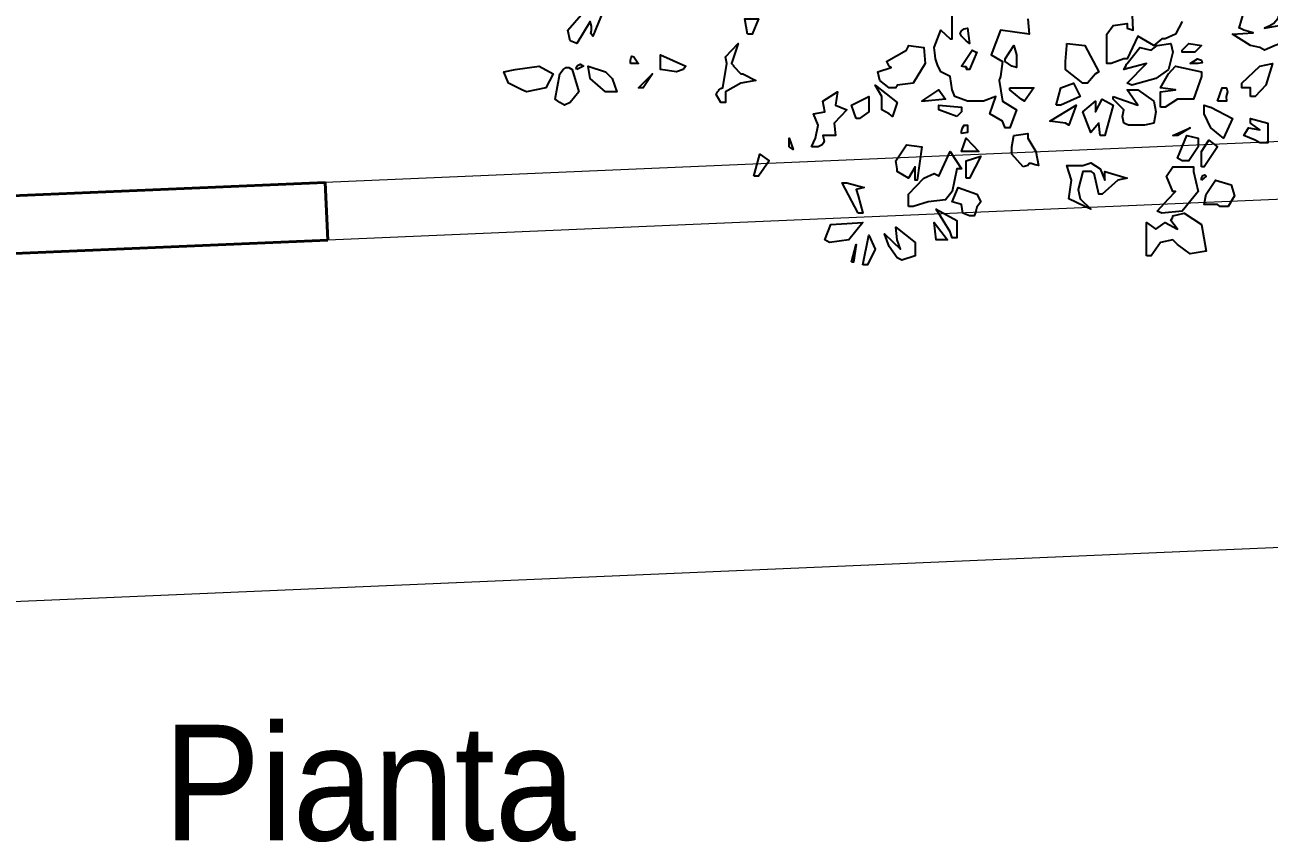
# Model space of a CAD drawing. Header units: millimetres. Extents: x 2810.5 to 2848.4, y 1624.4 to 1676.1.
# Drawn here: x 2818.525 to 2822.139, y 1658.081 to 1660.454 of the extents above; entities that cross this region are included whole.
import ezdxf

# ---------------------------------------------------------------- set-up
doc = ezdxf.new("R2010")
doc.units = ezdxf.units.MM
for name, color, linetype, lineweight in [('MURATURA_section_wall', 7, 'Continuous', 40), ('PROIEZIONI_finissime_fine lines', 251, 'Continuous', 9), ('PROIEZIONI_projections', 145, 'Continuous', 13)]:
    doc.layers.add(name, color=color, linetype=linetype, lineweight=lineweight)
doc.layers.add('SCRITTE_txt', color=7, linetype='Continuous')
doc.layers.add('VERDE_ALBERI', color=104, linetype='Continuous')
doc.styles.get("Standard").update_dxf_attribs({"font": 'arial.ttf'})

msp = doc.modelspace()

# ---------------------------------------------------------------- linework, layer by layer
at = {"layer": 'MURATURA_section_wall'}
msp.add_line((2819.3971, 1659.9969), (2819.4043, 1659.8296), dxfattribs=at)
for points in [[(2819.3971, 1659.9969), (2817.3483, 1659.9092)], [(2819.4043, 1659.8296), (2817.3555, 1659.7418)]]:
    msp.add_lwpolyline(points, dxfattribs=at)
at = {"layer": 'PROIEZIONI_finissime_fine lines'}
msp.add_lwpolyline([(2811.7786, 1658.4914), (2811.7786, 1672.0177), (2831.8717, 1670.5762), (2831.6399, 1659.3424)], close=True, dxfattribs=at)
at = {"layer": 'PROIEZIONI_projections'}
for points in [[(2822.6721, 1660.1373), (2819.3971, 1659.9969)], [(2822.6793, 1659.9699), (2819.4043, 1659.8296)]]:
    msp.add_lwpolyline(points, dxfattribs=at)
at = {"layer": 'VERDE_ALBERI', "linetype": 'ByBlock'}
for points in [[(2821.8862, 1660.4639), (2821.867, 1660.4273), (2821.8361, 1660.4138), (2821.8304, 1660.4138), (2821.8284, 1660.4138), (2821.8265, 1660.4138), (2821.8265, 1660.4138), (2821.8034, 1660.3945), (2821.7572, 1660.4215), (2821.7264, 1660.356), (2821.7206, 1660.356), (2821.7187, 1660.356), (2821.7168, 1660.356), (2821.7168, 1660.356), (2821.6802, 1660.3425), (2821.6667, 1660.3425), (2821.6667, 1660.4273), (2821.6859, 1660.4523), (2821.7264, 1660.4581), (2821.7264, 1660.4504), (2821.7264, 1660.4465), (2821.7264, 1660.4446), (2821.7264, 1660.4446), (2821.7437, 1660.4389), (2821.7399, 1660.5274)], [(2820.1087, 1660.408), (2820.1011, 1660.4389), (2820.1473, 1660.4909), (2820.2051, 1660.4966), (2820.1742, 1660.4215), (2820.1685, 1660.4292), (2820.1703, 1660.4389), (2820.1703, 1660.4504), (2820.1666, 1660.4639), (2820.128, 1660.4003), (2820.1087, 1660.408)], [(2821.2179, 1660.4138), (2821.2179, 1660.485)], [(2822.1116, 1660.3888), (2822.0846, 1660.3945), (2822.0326, 1660.4273), (2822.0923, 1660.4311), (2822.0653, 1660.4389), (2822.0576, 1660.4427), (2822.0537, 1660.4446), (2822.0518, 1660.4446), (2822.0518, 1660.4446), (2822.0653, 1660.4909), (2822.1674, 1660.4909), (2822.1635, 1660.4716), (2822.152, 1660.4581), (2822.1385, 1660.4504), (2822.125, 1660.4446), (2822.1674, 1660.4523), (2822.2117, 1660.4446), (2822.1943, 1660.408), (2822.1558, 1660.3945), (2822.125, 1660.381), (2822.1116, 1660.3888)], [(2820.623, 1660.4273), (2820.6152, 1660.4716), (2820.6557, 1660.4716), (2820.6365, 1660.4273), (2820.623, 1660.4273)], [(2821.4375, 1660.4716), (2821.4413, 1660.4273), (2821.3585, 1660.4389), (2821.3316, 1660.3676), (2821.3643, 1660.3483), (2821.3585, 1660.304), (2821.3566, 1660.2983), (2821.3547, 1660.2944), (2821.3547, 1660.2924), (2821.3547, 1660.2924), (2821.3643, 1660.2328), (2821.4047, 1660.2077), (2821.3855, 1660.1557), (2821.372, 1660.1557), (2821.3643, 1660.175), (2821.3277, 1660.1962), (2821.3451, 1660.2463), (2821.3085, 1660.2328), (2821.2623, 1660.2328), (2821.2256, 1660.2463), (2821.2179, 1660.2655), (2821.2122, 1660.304), (2821.1852, 1660.3175), (2821.1756, 1660.3387), (2821.1698, 1660.356), (2821.1679, 1660.3734), (2821.1659, 1660.3888), (2821.1852, 1660.4389), (2821.2122, 1660.4138), (2821.216, 1660.4138), (2821.2179, 1660.4138), (2821.2179, 1660.4138)], [(2821.2584, 1660.408), (2821.2449, 1660.4215), (2821.241, 1660.4292), (2821.2449, 1660.4369), (2821.2526, 1660.4427), (2821.2623, 1660.4446), (2821.268, 1660.4003), (2821.2584, 1660.408)], [(2821.2179, 1660.4138), (2821.2179, 1660.4138), (2821.2179, 1660.4138), (2821.2179, 1660.4138)], [(2820.4169, 1660.3175), (2820.3707, 1660.3252), (2820.3707, 1660.3676), (2820.4439, 1660.3348), (2820.44, 1660.3291), (2820.438, 1660.3272), (2820.4361, 1660.3252), (2820.4361, 1660.3252), (2820.4169, 1660.3175), (2820.4169, 1660.3175)], [(2820.6095, 1660.3118), (2820.648, 1660.2924), (2820.6037, 1660.2848), (2820.5594, 1660.2597), (2820.5594, 1660.2289), (2820.5459, 1660.2289), (2820.5325, 1660.252), (2820.5363, 1660.2597), (2820.5401, 1660.2636), (2820.5401, 1660.2655), (2820.5401, 1660.2655), (2820.5459, 1660.2694), (2820.5498, 1660.2713), (2820.5517, 1660.2713), (2820.5517, 1660.2713), (2820.5632, 1660.3425), (2820.5594, 1660.3618), (2820.596, 1660.4003), (2820.5767, 1660.3425), (2820.5806, 1660.3387), (2820.5825, 1660.3368), (2820.5825, 1660.3348), (2820.5825, 1660.3348), (2820.6037, 1660.3118), (2820.6075, 1660.3118), (2820.6095, 1660.3118), (2820.6095, 1660.3118)], [(2821.0351, 1660.3348), (2821.0312, 1660.3425), (2821.0293, 1660.3464), (2821.0274, 1660.3483), (2821.0274, 1660.3483), (2821.0851, 1660.381), (2821.089, 1660.3888), (2821.0909, 1660.3926), (2821.0909, 1660.3945), (2821.0909, 1660.3945), (2821.1352, 1660.3888), (2821.139, 1660.3425), (2821.1044, 1660.2848), (2821.0582, 1660.279), (2821.0563, 1660.2752), (2821.0544, 1660.2732), (2821.0544, 1660.2713), (2821.0544, 1660.2713), (2821.0351, 1660.2713), (2821.0081, 1660.2924), (2821.0024, 1660.3175), (2821.0409, 1660.331), (2821.037, 1660.3329), (2821.0351, 1660.3348), (2821.0351, 1660.3348)], [(2821.2584, 1660.3252), (2821.2603, 1660.331), (2821.2584, 1660.3329), (2821.2526, 1660.3329), (2821.2449, 1660.3348), (2821.2757, 1660.381), (2821.2834, 1660.3773), (2821.2873, 1660.3753), (2821.2892, 1660.3753), (2821.2892, 1660.3753), (2821.268, 1660.3252), (2821.2584, 1660.3252)], [(2821.372, 1660.356), (2821.3971, 1660.3945), (2821.4047, 1660.3676), (2821.4047, 1660.331), (2821.3912, 1660.3348), (2821.372, 1660.3483), (2821.372, 1660.3522), (2821.372, 1660.356), (2821.372, 1660.356)], [(2821.5511, 1660.4003), (2821.6031, 1660.3945), (2821.6436, 1660.3175), (2821.6339, 1660.3118), (2821.6108, 1660.2848), (2821.5973, 1660.2848), (2821.5473, 1660.3252), (2821.5473, 1660.3483), (2821.5511, 1660.3945), (2821.5511, 1660.3984), (2821.5511, 1660.4003), (2821.5511, 1660.4003)], [(2821.7264, 1660.2848), (2821.7822, 1660.3425), (2821.7168, 1660.3252), (2821.7225, 1660.3348), (2821.7244, 1660.3406), (2821.7264, 1660.3425), (2821.7264, 1660.3425), (2821.7629, 1660.3888), (2821.7957, 1660.381), (2821.813, 1660.3945), (2821.8535, 1660.4003), (2821.8593, 1660.3753), (2821.8458, 1660.3252), (2821.8092, 1660.2983), (2821.7399, 1660.279), (2821.7264, 1660.2848), (2821.7264, 1660.2848)], [(2821.8862, 1660.381), (2821.9055, 1660.4003), (2821.9421, 1660.3945), (2821.9228, 1660.3753), (2821.8862, 1660.3753), (2821.8862, 1660.381)], [(2819.9681, 1660.2655), (2819.9296, 1660.2848), (2819.9161, 1660.3175), (2819.9489, 1660.3252), (2820.0182, 1660.3348), (2820.0587, 1660.3118), (2820.0375, 1660.2713), (2819.9816, 1660.2597), (2819.9681, 1660.2655)], [(2820.078, 1660.2289), (2820.0645, 1660.2386), (2820.078, 1660.3118), (2820.0876, 1660.3252), (2820.0972, 1660.331), (2820.1049, 1660.331), (2820.1146, 1660.3252), (2820.1338, 1660.2597), (2820.1087, 1660.2289), (2820.0915, 1660.2212), (2820.078, 1660.2289)], [(2820.128, 1660.3252), (2820.1261, 1660.331), (2820.13, 1660.3368), (2820.1376, 1660.3406), (2820.1473, 1660.3348), (2820.128, 1660.3252)], [(2820.2301, 1660.2597), (2820.2108, 1660.2597), (2820.1666, 1660.2983), (2820.1607, 1660.3348), (2820.2108, 1660.3175), (2820.2301, 1660.2983), (2820.2436, 1660.2597), (2820.2358, 1660.2597), (2820.232, 1660.2597), (2820.2301, 1660.2597)], [(2820.284, 1660.3425), (2820.284, 1660.3522), (2820.2859, 1660.3599), (2820.2878, 1660.3638), (2820.2937, 1660.3618), (2820.3013, 1660.3503), (2820.3052, 1660.3445), (2820.3072, 1660.3425), (2820.3072, 1660.3425), (2820.284, 1660.3425)], [(2821.0351, 1660.3348), (2821.0351, 1660.3348), (2821.0351, 1660.3348), (2821.0351, 1660.3348)], [(2821.0351, 1660.3348), (2821.0351, 1660.3348), (2821.0351, 1660.3348)], [(2821.8226, 1660.2154), (2821.8226, 1660.2597), (2821.867, 1660.2655), (2821.8226, 1660.2713), (2821.8458, 1660.3118), (2821.867, 1660.3348), (2821.9421, 1660.3175), (2821.9421, 1660.3098), (2821.9421, 1660.3059), (2821.9421, 1660.304), (2821.9421, 1660.304), (2821.919, 1660.2386), (2821.8727, 1660.2386), (2821.8361, 1660.2154), (2821.8226, 1660.2154)], [(2821.9093, 1660.3425), (2821.9305, 1660.356), (2821.9421, 1660.3522), (2821.944, 1660.3445), (2821.9325, 1660.3425), (2821.9093, 1660.3425), (2821.9093, 1660.3425)], [(2822.0846, 1660.2463), (2822.0846, 1660.2713), (2822.0596, 1660.2713), (2822.0596, 1660.279), (2822.0596, 1660.2828), (2822.0596, 1660.2848), (2822.0596, 1660.2848), (2822.1116, 1660.3348), (2822.1481, 1660.3425), (2822.1288, 1660.279), (2822.0981, 1660.2463), (2822.0846, 1660.2463)], [(2820.3072, 1660.2713), (2820.3475, 1660.3118), (2820.3206, 1660.2713), (2820.3072, 1660.2713), (2820.3072, 1660.2713)], [(2820.4169, 1660.3175), (2820.4169, 1660.3175), (2820.4169, 1660.3175), (2820.4169, 1660.3175), (2820.4169, 1660.3175), (2820.4169, 1660.3175)], [(2820.4169, 1660.3175), (2820.4169, 1660.3175), (2820.4169, 1660.3175)], [(2820.2301, 1660.2597), (2820.2301, 1660.2597), (2820.2301, 1660.2597), (2820.2301, 1660.2597)], [(2820.2301, 1660.2597), (2820.2301, 1660.2597), (2820.2301, 1660.2597)], [(2820.8098, 1660.0999), (2820.8213, 1660.1249), (2820.829, 1660.1635), (2820.8155, 1660.1962), (2820.8483, 1660.202), (2820.8425, 1660.2328), (2820.8849, 1660.2597), (2820.8791, 1660.2212), (2820.9118, 1660.2077), (2820.8752, 1660.1692), (2820.8791, 1660.1326), (2820.8425, 1660.1326), (2820.8463, 1660.1172), (2820.8444, 1660.1115), (2820.8406, 1660.1057), (2820.829, 1660.0999), (2820.8098, 1660.0999)], [(2821.0351, 1660.1962), (2821.0139, 1660.2077), (2821.0139, 1660.2463), (2820.9946, 1660.279), (2821.0582, 1660.2289), (2821.0447, 1660.1885), (2821.0351, 1660.1962)], [(2821.1294, 1660.2328), (2821.1794, 1660.2655), (2821.1987, 1660.2386), (2821.139, 1660.2328), (2821.1294, 1660.2328), (2821.1294, 1660.2328)], [(2821.3855, 1660.2713), (2821.4548, 1660.2713), (2821.4279, 1660.2328), (2821.4182, 1660.2386), (2821.3855, 1660.2655), (2821.3855, 1660.2694), (2821.3855, 1660.2713), (2821.3855, 1660.2713)], [(2821.5203, 1660.2212), (2821.5338, 1660.2713), (2821.5703, 1660.2848), (2821.5897, 1660.2463), (2821.5338, 1660.2212), (2821.5203, 1660.2212)], [(2821.6859, 1660.2463), (2821.7572, 1660.2212), (2821.7264, 1660.2655), (2821.7572, 1660.2655), (2821.8034, 1660.2328), (2821.8092, 1660.202), (2821.8034, 1660.1692), (2821.7764, 1660.1635), (2821.7303, 1660.1635), (2821.7168, 1660.1692), (2821.7129, 1660.1885), (2821.7168, 1660.2077), (2821.6859, 1660.2386), (2821.6859, 1660.2424), (2821.6859, 1660.2463), (2821.6859, 1660.2463)], [(2821.9882, 1660.2328), (2822.0017, 1660.2713), (2822.0152, 1660.2713), (2822.0172, 1660.2597), (2822.0133, 1660.2463), (2822.0152, 1660.2328), (2821.9882, 1660.2328)], [(2820.9388, 1660.1827), (2820.9253, 1660.2212), (2820.9754, 1660.2463), (2820.9754, 1660.202), (2820.9484, 1660.1827), (2820.9388, 1660.1827)], [(2821.2314, 1660.1885), (2821.1794, 1660.2077), (2821.1794, 1660.2154), (2821.1794, 1660.2193), (2821.1794, 1660.2212), (2821.1794, 1660.2212), (2821.2449, 1660.2154), (2821.2449, 1660.2077), (2821.2449, 1660.2039), (2821.2449, 1660.202), (2821.2449, 1660.202), (2821.2314, 1660.1885)], [(2821.5473, 1660.1692), (2821.5011, 1660.175), (2821.5781, 1660.2212), (2821.5569, 1660.1635), (2821.5473, 1660.1692)], [(2821.6474, 1660.1326), (2821.6436, 1660.1692), (2821.6204, 1660.1422), (2821.5973, 1660.202), (2821.6339, 1660.2328), (2821.6339, 1660.202), (2821.6532, 1660.2386), (2821.6859, 1660.2212), (2821.6609, 1660.1326), (2821.6474, 1660.1326)], [(2821.996, 1660.1326), (2821.969, 1660.1557), (2821.9497, 1660.1962), (2821.9497, 1660.2212), (2821.9613, 1660.2173), (2821.9671, 1660.2154), (2821.969, 1660.2154), (2821.969, 1660.2154), (2822.0326, 1660.1827), (2822.0056, 1660.1249), (2821.996, 1660.1326)], [(2821.2449, 1660.1384), (2821.2449, 1660.1442), (2821.2469, 1660.1538), (2821.2526, 1660.1635), (2821.2623, 1660.1635), (2821.2623, 1660.1519), (2821.2623, 1660.1442), (2821.2623, 1660.1422), (2821.2623, 1660.1422), (2821.2449, 1660.1384)], [(2821.8593, 1660.1326), (2821.9093, 1660.1557), (2821.8727, 1660.1326), (2821.8593, 1660.1326), (2821.8593, 1660.1326)], [(2822.0981, 1660.1192), (2822.0653, 1660.1326), (2822.0788, 1660.1557), (2822.1116, 1660.15), (2822.0846, 1660.1692), (2822.0846, 1660.1769), (2822.0846, 1660.1808), (2822.0846, 1660.1827), (2822.0846, 1660.1827), (2822.1347, 1660.1692), (2822.1347, 1660.1115), (2822.1116, 1660.1115), (2822.0981, 1660.1192)], [(2820.7443, 1660.0999), (2820.7443, 1660.1249), (2820.7558, 1660.0922), (2820.7443, 1660.0999)], [(2821.2815, 1660.0864), (2821.2449, 1660.0864), (2821.2584, 1660.1249), (2821.295, 1660.0864), (2821.2815, 1660.0864)], [(2821.424, 1660.0421), (2821.3912, 1660.0787), (2821.3912, 1660.0999), (2821.3971, 1660.1326), (2821.4375, 1660.1384), (2821.4375, 1660.1307), (2821.4375, 1660.1268), (2821.4375, 1660.1249), (2821.4375, 1660.1249), (2821.4606, 1660.0864), (2821.4683, 1660.046), (2821.4587, 1660.0479), (2821.4471, 1660.0517), (2821.4413, 1660.0517), (2821.4375, 1660.046), (2821.424, 1660.0421)], [(2821.8727, 1660.0671), (2821.8997, 1660.1326), (2821.9325, 1660.1249), (2821.9325, 1660.0999), (2821.9055, 1660.0595), (2821.8862, 1660.0595), (2821.8727, 1660.0671), (2821.8727, 1660.0671)], [(2821.9421, 1660.0421), (2821.9421, 1660.0864), (2821.9632, 1660.1192), (2821.9882, 1660.0999), (2821.9497, 1660.0421), (2821.9421, 1660.0421)], [(2820.6422, 1660.0151), (2820.6596, 1660.0787), (2820.6865, 1660.0595), (2820.6557, 1660.0151), (2820.6422, 1660.0151)], [(2821.0582, 1660.0364), (2821.0544, 1660.0595), (2821.0851, 1660.1057), (2821.1294, 1660.0999), (2821.1159, 1660.0036), (2821.1101, 1660.0036), (2821.1101, 1660.0421), (2821.0909, 1660.0094), (2821.0582, 1660.0286), (2821.0582, 1660.0325), (2821.0582, 1660.0364), (2821.0582, 1660.0364)], [(2821.0909, 1659.9266), (2821.0909, 1659.9631), (2821.1352, 1660.0094), (2821.1659, 1660.0229), (2821.1737, 1660.019), (2821.1775, 1660.0171), (2821.1794, 1660.0151), (2821.1794, 1660.0151), (2821.2122, 1660.0864), (2821.2449, 1660.0364), (2821.2372, 1660.0364), (2821.2334, 1660.0364), (2821.2314, 1660.0364), (2821.2314, 1660.0364), (2821.2179, 1659.9709), (2821.1987, 1659.9459), (2821.1486, 1659.94), (2821.1044, 1659.9266), (2821.0909, 1659.9266)], [(2821.2584, 1660.0094), (2821.2584, 1660.0595), (2821.3008, 1660.073), (2821.268, 1660.0094), (2821.2584, 1660.0094)], [(2821.6204, 1660.0286), (2821.5973, 1660.0286), (2821.5838, 1659.9766), (2821.5897, 1659.9496), (2821.6204, 1659.9189), (2821.6031, 1659.9266), (2821.5569, 1659.9496), (2821.5646, 1660.0036), (2821.5511, 1660.046), (2821.5973, 1660.046), (2821.6204, 1660.0537), (2821.6474, 1660.0364), (2821.6609, 1660.0036), (2821.6609, 1660.0286), (2821.7264, 1660.0094), (2821.6994, 1660.0036), (2821.6532, 1659.9631), (2821.6474, 1659.9631), (2821.6454, 1659.9631), (2821.6436, 1659.9631), (2821.6436, 1659.9631), (2821.6301, 1660.0229), (2821.6243, 1660.0267), (2821.6224, 1660.0286), (2821.6204, 1660.0286)], [(2821.813, 1659.9131), (2821.8458, 1659.9496), (2821.867, 1659.9709), (2821.8631, 1659.9709), (2821.8611, 1659.9709), (2821.8593, 1659.9709), (2821.8593, 1659.9709), (2821.84, 1660.0151), (2821.8593, 1660.0421), (2821.919, 1660.0421), (2821.919, 1660.0345), (2821.919, 1660.0306), (2821.919, 1660.0286), (2821.919, 1660.0286), (2821.9325, 1659.9709), (2821.8862, 1659.9131), (2821.8265, 1659.9073), (2821.813, 1659.9131)], [(2821.0582, 1660.0364), (2821.0582, 1660.0364), (2821.0582, 1660.0364), (2821.0582, 1660.0364)], [(2821.0582, 1660.0364), (2821.0582, 1660.0364), (2821.0582, 1660.0364)], [(2821.6204, 1660.0286), (2821.6204, 1660.0286), (2821.6204, 1660.0286), (2821.6204, 1660.0286)], [(2821.6204, 1660.0286), (2821.6204, 1660.0286), (2821.6204, 1660.0286)], [(2821.9421, 1660.0036), (2821.9421, 1660.0094), (2821.9459, 1660.0171), (2821.9517, 1660.019), (2821.9555, 1660.0151), (2821.9421, 1660.0036)], [(2820.9445, 1659.9073), (2820.8983, 1659.9959), (2820.906, 1659.9959), (2820.9099, 1659.9959), (2820.9118, 1659.9959), (2820.9118, 1659.9959), (2820.9619, 1659.9824), (2820.9388, 1659.9766), (2820.9445, 1659.9574), (2820.958, 1659.9073), (2820.9445, 1659.9073)], [(2821.2488, 1659.9073), (2821.2449, 1659.9324), (2821.2179, 1659.94), (2821.2353, 1659.9824), (2821.2892, 1659.9631), (2821.3008, 1659.94), (2821.2892, 1659.9246), (2821.2854, 1659.9093), (2821.2815, 1659.8996), (2821.268, 1659.8996), (2821.2488, 1659.9073)], [(2821.9882, 1659.9324), (2821.9497, 1659.9324), (2821.9555, 1659.9631), (2821.9825, 1660.0036), (2822.0287, 1659.9901), (2822.0383, 1659.9574), (2822.0191, 1659.9266), (2821.996, 1659.9266), (2821.9882, 1659.9324)], [(2821.2314, 1659.8804), (2821.2314, 1659.836), (2821.2179, 1659.836), (2821.2122, 1659.8534), (2821.1718, 1659.9189), (2821.2314, 1659.8861), (2821.2314, 1659.8823), (2821.2314, 1659.8804)], [(2821.7822, 1659.784), (2821.7822, 1659.811), (2821.7822, 1659.8804), (2821.8092, 1659.8611), (2821.8361, 1659.8804), (2821.8727, 1659.8611), (2821.8535, 1659.8861), (2821.8574, 1659.8939), (2821.8593, 1659.8977), (2821.8593, 1659.8996), (2821.8593, 1659.8996), (2821.892, 1659.9073), (2821.9421, 1659.8745), (2821.9555, 1659.7975), (2821.9093, 1659.7898), (2821.8727, 1659.8168), (2821.8593, 1659.8303), (2821.8226, 1659.8225), (2821.7957, 1659.784), (2821.7822, 1659.784)], [(2820.8483, 1659.8303), (2820.8656, 1659.8745), (2820.958, 1659.8804), (2820.9176, 1659.8303), (2820.8618, 1659.8225), (2820.8483, 1659.8303), (2820.8483, 1659.8303)], [(2821.0582, 1659.7783), (2821.0351, 1659.811), (2821.0216, 1659.8476), (2821.0678, 1659.8033), (2821.0582, 1659.8303), (2821.0544, 1659.8669), (2821.1101, 1659.8225), (2821.1101, 1659.784), (2821.0716, 1659.7706), (2821.0582, 1659.7783), (2821.0582, 1659.7783)], [(2821.1929, 1659.8303), (2821.1718, 1659.8303), (2821.1659, 1659.8804), (2821.2045, 1659.8303), (2821.1987, 1659.8303), (2821.1949, 1659.8303), (2821.1929, 1659.8303)], [(2820.958, 1659.7571), (2820.9754, 1659.8438), (2820.9946, 1659.8033), (2820.9715, 1659.7571), (2820.958, 1659.7571)], [(2821.1929, 1659.8303), (2821.1929, 1659.8303), (2821.1929, 1659.8303), (2821.1929, 1659.8303)], [(2821.1929, 1659.8303), (2821.1929, 1659.8303), (2821.1929, 1659.8303)], [(2820.9253, 1659.7648), (2820.9388, 1659.8168), (2820.9311, 1659.7648), (2820.9253, 1659.7648)], [(2821.0582, 1659.7783), (2821.0582, 1659.7783), (2821.0582, 1659.7783), (2821.0582, 1659.7783), (2821.0582, 1659.7783), (2821.0582, 1659.7783)], [(2821.0582, 1659.7783), (2821.0582, 1659.7783), (2821.0582, 1659.7783)]]:
    msp.add_lwpolyline(points, dxfattribs=at)

# ---------------------------------------------------------------- texts
at = {"layer": 'SCRITTE_txt', "insert": (2818.9269, 1658.4219), "char_height": 0.336, "attachment_point": 1}
msp.add_mtext_dynamic_manual_height_columns('{\\W0.9;Pianta  }', width=6.712367, gutter_width=12.5, heights=[0], dxfattribs=at)

doc.saveas('drawing.dxf')
